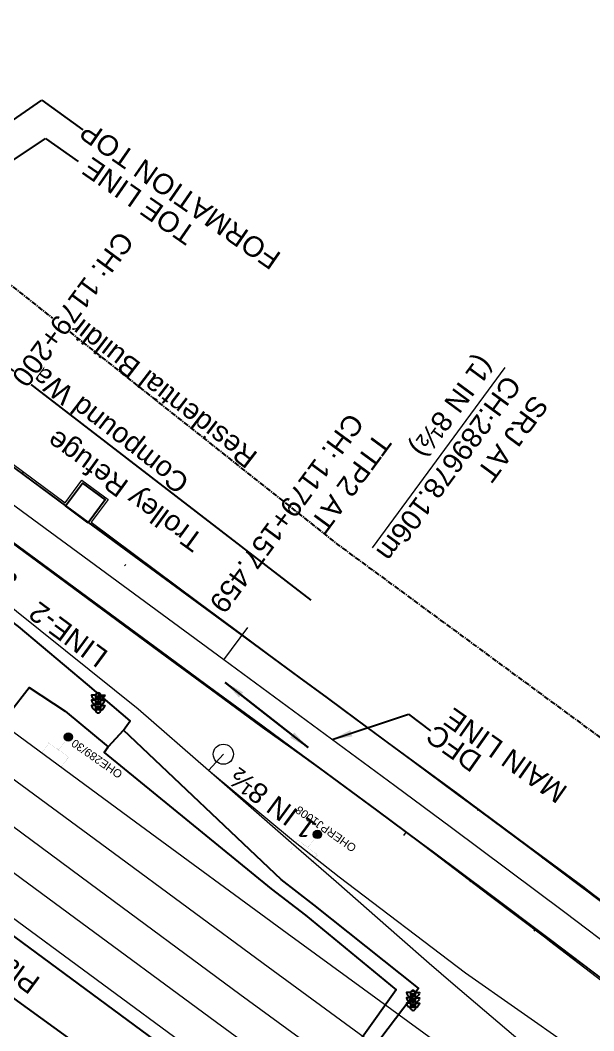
# Model space of a CAD drawing. Header units: metres. Extents: x 644418 to 1306172, y 3366650 to 6747308.
# Drawn here: x 653102.9 to 653173.9, y 3373640.7 to 3373765.7 of the extents above; entities that cross this region are included whole.
import ezdxf
from ezdxf.enums import TextEntityAlignment as Align

# ---------------------------------------------------------------- set-up
doc = ezdxf.new("R2010")
doc.units = ezdxf.units.M
doc.header["$MEASUREMENT"] = 0
doc.linetypes.add('CENTER', pattern=[2, 1.25, -0.25, 0.25, -0.25])
doc.layers.get('Defpoints').update_dxf_attribs({"lineweight": 0})
for name, color, linetype, lineweight in [('C-ALIG-LABL-DG', 1, 'Continuous', 25), ('Cardinal_Leader', 10, 'Continuous', 0), ('Existing IR Track', 143, 'Continuous', 0), ('OHE MAST', 8, 'Continuous', 0), ('OHE MAST TEXT', 8, 'Continuous', 0), ('PROPOSED DFC TRACK', 1, 'Continuous', 0), ('PROPOSED DFCC TOE LINE', 239, 'Continuous', 0), ('PROPOSED DFCC TOE SLOPES', 239, 'Continuous', 0), ('PROPOSED DFCC TRACK', 1, 'Continuous', 0), ("RAJPURA STN. SRJ's", 251, 'Continuous', 0)]:
    doc.layers.add(name, color=color, linetype=linetype, lineweight=lineweight)
for name, color, linetype in [('COMPOUND_WALL', 251, 'Continuous'), ('DFCC Boundary', 6, 'CENTER'), ('Dimension', 10, 'Continuous'), ('FOOTPATH', 251, 'Continuous'), ('PLATFORM', 7, 'Continuous'), ('PROPOSED DFCC FORMATION LINE', 187, 'Continuous'), ('PROPOSED FORMATION LINE - PLAN', 187, 'Continuous'), ('SIGNAL_POST', 8, 'Continuous'), ('TOPO_TEXT', 251, 'Continuous'), ('Trolley Refuse', 10, 'Continuous')]:
    doc.layers.add(name, color=color, linetype=linetype)
doc.styles.add('Arial', font='arial.ttf')
doc.styles.get("Standard").update_dxf_attribs({"font": 'arial.ttf'})
doc.styles.add('Style-Arial', font='arial.ttf')
doc.dimstyles.new('DIM', dxfattribs={"dimtxt": 2.5, "dimasz": 2.5, "dimexe": 0.18, "dimexo": 0.0625, "dimgap": 0.09, "dimtad": 0, "dimtih": 1, "dimtoh": 1, "dimdec": 3, "dimzin": 0, "dimdsep": 46, "dimtxsty": 'Standard', "dimcen": 0.09, "dimadec": 0, "dimazin": 0, "dimtfac": 1, "dimtdec": 3, "dimtofl": 0, "dimtmove": 0, "dimatfit": 3, "dimfxl": 1, "dimtolj": 1, "dimtzin": 0, "dimarcsym": 0})
doc.dimstyles.new('ISO-25', dxfattribs={"dimtxt": 2.5, "dimasz": 2.5, "dimexe": 1.25, "dimexo": 0.625, "dimtad": 1, "dimtxsty": 'Standard', "dimcen": 2.5, "dimadec": 0, "dimazin": 0, "dimtfac": 1, "dimtmove": 0, "dimatfit": 3, "dimfxl": 1, "dimarcsym": 0})

# ---------------------------------------------------------------- blocks, each defined once
blk = doc.blocks.new('SIG')
for color, points in [(1, [(-0.22, 0.42, 0.180295), (-0.01, 0.33, -0.00255), (0.01, 0.33, -0.00255), (0.02, 0.33, 0.180295), (0.23, 0.42, -0.002654), (0.25, 0.44, 0.184495), (0.33, 0.65, 1.000001), (-0.32, 0.65, 0.184495), (-0.24, 0.44, -0.002654)]), (2, [(0.23, -0.23, -0.002654), (0.25, -0.21, 0.184495), (0.33, 0.01, 1.000001), (-0.32, 0.01, 0.184495), (-0.24, -0.21, -0.002654), (-0.22, -0.23, 0.180295), (-0.01, -0.32, -0.00255), (0.01, -0.32, -0.00255), (0.02, -0.32, 0.180295)]), (3, [(0.23, -0.88, -0.002654), (0.25, -0.86, 0.184495), (0.33, -0.64, 1.000001), (-0.32, -0.64, 0.184495), (-0.24, -0.86, -0.002654), (-0.22, -0.88, 0.395599)])]:
    blk.add_hatch(color=color).paths.add_polyline_path(points)
for p, q in [((-0.31, 0.98), (-0.32, -0.9)), ((0.33, -0.9), (0.32, 0.98))]:
    blk.add_line(p, q)
for points in [[(-0.31, 0.98), (-0.81, 0.98, 0.198758), (-0.42, 0.41, 0.003814), (-0.31, 0.39, 0.003814)], [(-0.31, 0.33), (-0.81, 0.33, 0.198758), (-0.42, -0.23, 0.003727), (-0.32, -0.26, 0.003727)], [(0.32, 0.98), (0.82, 0.98, -0.198758), (0.44, 0.41, -0.003814), (0.32, 0.39, -0.003814)], [(0.32, 0.33), (0.82, 0.33, -0.198758), (0.44, -0.23, -0.003727), (0.33, -0.26, -0.003727)], [(-0.32, -0.32), (-0.81, -0.32, 0.198758), (-0.42, -0.88, 0.003639), (-0.32, -0.9)], [(0.33, -0.32), (0.82, -0.32, -0.198758), (0.44, -0.88, -0.003639), (0.33, -0.9)]]:
    blk.add_lwpolyline(points, format="xyb")
for centre, radius, start, end in [((0.01, 0.91), 0.324, 12.4049, 167.5951), ((0.01, 0.81), 0.357, 27.7578, 152.2422), ((0.01, -0.9), 0.324, 181.4572, 358.5428)]:
    blk.add_arc(centre, radius, start, end)
blk = doc.blocks.new('OHE MAST')
h = blk.add_hatch(color=256)
edge = h.paths.add_edge_path()
edge.add_arc((0, 0), 0.514, 0, 360)
at = {"const_width": 0.01, "flags": 128}
for points in [[(1.5, 3.5), (1.5, 2), (-1.5, 2), (-1.5, 3.5)], [(0, 2), (0, 0)]]:
    blk.add_lwpolyline(points, dxfattribs=at)
blk.add_circle((0, 0), 0.514)
blk = doc.blocks.new('*D1964')
at = {"layer": 'Defpoints', "color": 0, "transparency": 16777216}
for p in [(653096.69, 3373669.94), (653096.69, 3373669.94), (653078.82, 3373645.74)]:
    blk.add_point(p, dxfattribs=at)
at = {"layer": 'Dimension', "color": 0, "lineweight": -2, "transparency": 16777216}
for p, q in [((653096.74, 3373669.91), (653096.83, 3373669.84)), ((653080.3, 3373647.76), (653095.2, 3373667.93)), ((653078.87, 3373645.71), (653078.96, 3373645.64))]:
    blk.add_line(p, q, dxfattribs=at)
at = {"layer": 'Dimension', "color": 0, "transparency": 16777216}
for points in [[(653094.87, 3373668.18), (653095.54, 3373667.68), (653096.69, 3373669.94)], [(653079.97, 3373648), (653080.64, 3373647.51), (653078.82, 3373645.74)]]:
    blk.add_solid(points, dxfattribs=at)
at = {"layer": 'Dimension', "color": 0, "lineweight": 0, "transparency": 16777216, "insert": (1306165.16, 6747301.7), "char_height": 2.5, "attachment_point": 5, "rotation": 144}
blk.add_mtext('\\A1;30.079 m', dxfattribs=at)

msp = doc.modelspace()

# ---------------------------------------------------------------- linework, layer by layer
at = {"layer": 'Cardinal_Leader', "linetype": 'Continuous', "lineweight": 0, "flags": 128}
msp.add_lwpolyline([(653128.1044, 3373686.5944), (653131.0656, 3373690.6232)], dxfattribs=at)
at = {"layer": 'COMPOUND_WALL', "ltscale": 5}
msp.add_lwpolyline([(653138.897, 3373693.985), (653099.371, 3373724.404), (653076.682, 3373738.857)], dxfattribs=at)
at = {"layer": 'DFCC Boundary', "ltscale": 0.5, "flags": 128}
msp.add_lwpolyline([(655695.597, 3371812.1897), (655640.8822, 3371912.823), (655580.0449, 3371996.7158), (655509.7792, 3372062.0857), (655426.9534, 3372113.9756), (655342.6069, 3372167.9462), (655257.8854, 3372221.2222), (655173.2688, 3372275.363), (655087.3459, 3372327.2788), (655002.8598, 3372380.6107), (654914.5097, 3372429.9473), (654741.1355, 3372529.4419), (654650.033, 3372576.4159), (654568.6995, 3372626.155), (654571.9877, 3372630.6369), (654391.4686, 3372756.327), (654377.1337, 3372736.8494), (654004.4289, 3373016.6995), (654007.7887, 3373020.6424), (653690.5739, 3373253.6486), (653690.5425, 3373253.6059), (653433.8132, 3373453.1485), (653440.7668, 3373462.5592), (653208.8394, 3373636.5534), (653216.1698, 3373646.5105), (653142.1983, 3373700.8896), (653053.6963, 3373771.1122), (652994.4341, 3373810.5255), (652929.3691, 3373859.5713), (652860.9168, 3373902.1103), (652749.6028, 3373984.4705), (652631.2396, 3374070.7175), (652636.2281, 3374078.1704), (652537.912, 3374145.7283), (652392.904, 3374241.2711), (652388.7719, 3374235.6812), (652308.569, 3374304.8076), (652315.9256, 3374314.7669), (652103.9815, 3374448.7876), (652083.1937, 3374464.1943), (652072.7494, 3374471.9329), (652052.3219, 3374487.0684), (652038.1897, 3374497.5387), (652024.0173, 3374508.0388), (652009.8347, 3374518.5254), (651995.6683, 3374529), (651981.7515, 3374539.2836), (651967.8828, 3374549.5317), (651954.6903, 3374559.2866), (651941.4997, 3374569.04), (651923.9377, 3374582.0168), (651906.3215, 3374595.0337), (651892.0868, 3374605.5547), (651877.7985, 3374616.1153), (651861.6288, 3374628.0564), (651845.5071, 3374639.9619), (651829.5757, 3374651.7544), (651824.7911, 3374655.296), (651813.6747, 3374663.5244), (651797.4592, 3374675.4968), (651792.6217, 3374679.0685), (651809.3453, 3374701.6999), (651798.0335, 3374710.0518), (651782.3495, 3374721.6444), (651766.6655, 3374733.2369), (651750.5163, 3374745.1875), (651734.3118, 3374757.179), (651717.3274, 3374769.6994), (651700.4625, 3374782.1317), (651684.6001, 3374793.8578), (651668.5938, 3374805.6902), (651652.6806, 3374817.4203), (651636.8173, 3374829.1137), (651620.9269, 3374840.8662), (651604.9647, 3374852.6718), (651588.7459, 3374864.6312), (651572.5882, 3374876.5455), (651556.6943, 3374888.2868), (651540.8409, 3374899.9983), (651524.5553, 3374912.0488), (651508.2568, 3374924.109), (651492.7938, 3374935.5157), (651477.3997, 3374946.8715), (651461.3291, 3374958.7436), (651445.2311, 3374970.6359), (651429.3555, 3374982.3615), (651413.4375, 3374994.1184), (651396.6322, 3375006.522), (651379.7761, 3375018.963), (651363.6644, 3375030.8565), (651352.7728, 3375038.8965), (651331.6522, 3375054.4784), (651315.7738, 3375066.1947), (651299.7306, 3375078.0412), (651283.6239, 3375089.9346), (651273.9044, 3375097.1057), (651264.2377, 3375104.2378), (651243.4187, 3375119.6324), (651222.5077, 3375135.095), (651201.5462, 3375150.5784), (651180.4926, 3375166.1298), (651161.7365, 3375179.9701), (651143.0969, 3375193.7244), (651126.6442, 3375205.9373), (651110.0563, 3375218.2505), (651088.7204, 3375233.9244), (651067.5473, 3375249.4788), (651049.4448, 3375262.8672), (651031.0656, 3375276.4601), (651013.3004, 3375289.5618), (650995.6557, 3375302.5748), (650975.556, 3375317.4171), (650955.4878, 3375332.2363), (650948.8014, 3375337.1771), (650951.4372, 3375340.7501), (650937.0874, 3375351.3535), (650916.0918, 3375366.8677), (650897.9224, 3375380.2929), (650879.805, 3375393.6796), (650866.8386, 3375403.2309), (650853.9116, 3375412.7532), (650835.5886, 3375426.289), (650817.2946, 3375439.8035), (650797.968, 3375454.1206), (650778.7222, 3375468.3781), (650760.7655, 3375481.6337), (650742.8011, 3375494.8949), (650723.0807, 3375509.4255), (650703.3693, 3375523.9495), (650688.6613, 3375534.8372), (650673.8463, 3375545.804), (650653.7938, 3375560.6295), (650633.6894, 3375575.4932), (650612.6421, 3375591.0542), (650592.0153, 3375606.3042), (650570.0328, 3375622.5591), (650548.5001, 3375638.4814), (650530.5234, 3375651.793), (650512.3606, 3375665.2423), (650494.7465, 3375678.2665), (650476.9008, 3375691.462), (650459.2976, 3375704.4721), (650441.3132, 3375717.7633), (650427.1261, 3375728.1319), (650413.8099, 3375737.864), (650402.677, 3375746.2697), (650389.8486, 3375755.6668), (650377.7322, 3375764.5425), (650360.7275, 3375777.1141), (650343.7744, 3375789.6482), (650325.0342, 3375803.5254), (650306.3109, 3375817.39), (650287.6225, 3375831.2124), (650268.717, 3375845.1957), (650250.337, 3375858.8009), (650231.8256, 3375872.5033), (650215.4559, 3375884.6355), (650199.261, 3375896.6381), (650189.9351, 3375903.5429), (650184.6476, 3375907.4517), (650170.3331, 3375918.0338), (650153.2211, 3375930.7288), (650135.9365, 3375943.5518), (650119.2313, 3375955.9159), (650102.3769, 3375968.3905), (650085.2738, 3375981.0461), (650068.2078, 3375993.6742), (650052.7787, 3376005.1011), (650037.4384, 3376016.4621), (650022.1728, 3376027.766), (650006.9632, 3376039.0283), (649974.7512, 3376062.8762), (649961.4537, 3376072.7117), (649948.2091, 3376082.508), (649944.476, 3376085.2722), (649918.728, 3376050.5341), (649909.4316, 3376057.4177), (649896.4092, 3376067.0604), (649893.7832, 3376069.0128), (649891.1645, 3376070.9437), (649888.4639, 3376072.9569), (649875.744, 3376082.3694), (649867.5551, 3376088.4016), (649853.4118, 3376098.8745), (649839.2513, 3376109.3603), (649829.0749, 3376116.9005), (649827.2194, 3376118.2675), (649818.0867, 3376125.0366), (649808.8566, 3376131.8779), (649793.2502, 3376143.4201), (649777.6288, 3376154.9733), (649763.6321, 3376165.3144), (649749.5741, 3376175.7007), (649733.9228, 3376187.2754), (649718.3343, 3376198.8036), (649705.3241, 3376208.4391), (649692.3703, 3376218.0327), (649678.0208, 3376228.6769), (649663.5747, 3376239.3366), (649646.4625, 3376252.0623), (649634.6272, 3376260.744), (649624.9192, 3376267.9946), (649615.0208, 3376275.3876), (649599.9831, 3376286.4834), (649588.9857, 3376294.598), (649590.032, 3376296.0132), (649586.1685, 3376298.8639), (649569.3593, 3376311.3207), (649552.641, 3376323.7102), (649537.2353, 3376335.0739), (649521.9792, 3376346.327), (649506.2408, 3376358.0035), (649490.3575, 3376369.7875), (649475.7578, 3376380.5673), (649461.1933, 3376391.3211), (649445.4753, 3376402.9572), (649429.8494, 3376414.5253), (649414.4906, 3376425.9209), (649378.3483, 3376452.6365), (649368.4603, 3376459.9984), (649352.6509, 3376471.6682), (649336.6992, 3376483.4434), (649322.3941, 3376494.1037), (649307.6557, 3376505.0862), (649290.8736, 3376517.4208), (649273.972, 3376529.8435), (649258.1992, 3376541.4854), (649242.2966, 3376553.2232), (649226.5432, 3376564.8634), (649210.8826, 3376576.435), (649195.2207, 3376588.0769), (649179.5326, 3376599.7383), (649164.9134, 3376610.5118), (649150.5177, 3376621.1205), (649135.415, 3376632.3287), (649120.2337, 3376643.5954), (649107.8929, 3376652.6743), (649095.5927, 3376661.7234), (649079.5687, 3376673.5769), (649063.4846, 3376685.4748), (649046.5651, 3376697.9756), (649029.6506, 3376710.4727), (649013.3465, 3376722.5351), (648996.9805, 3376734.6431), (648980.3936, 3376746.8979), (648963.6626, 3376759.259), (648946.7453, 3376771.7643), (648929.6945, 3376784.3682), (648913.5118, 3376796.3614), (648897.2206, 3376808.435), (648876.2496, 3376823.9678), (648855.1325, 3376839.6089), (648839.3985, 3376851.2044), (648823.6596, 3376862.8037), (648806.187, 3376875.7235), (648788.7814, 3376888.5937), (648772.4766, 3376900.6763), (648756.1277, 3376912.7915), (648748.6058, 3376918.3049), (648733.321, 3376929.6306), (648718.1841, 3376940.8501), (648694.1574, 3376958.9078), (648686.9154, 3376964.1595), (648685.9321, 3376964.8321), (648667.95, 3376978.2197), (648649.3198, 3376992.1471), (648633.5557, 3377003.8368), (648617.684, 3377015.6038), (648613.3865, 3377018.7718), (648613.1308, 3377018.4261), (648605.39, 3377024.1325), (648593.439, 3377032.9404), (648576.5994, 3377045.3816), (648559.8787, 3377057.7351), (648542.9247, 3377070.3132), (648525.9483, 3377082.908), (648511.3109, 3377093.7409), (648496.5572, 3377104.6599), (648477.562, 3377118.7172), (648458.5464, 3377132.7896), (648451.3349, 3377138.2101), (648435.5918, 3377149.862), (648422.1096, 3377159.9046), (648408.3664, 3377170.0637), (648394.6863, 3377180.1761), (648381.6588, 3377189.818), (648368.6059, 3377199.4787), (648354.1188, 3377210.196), (648339.6473, 3377220.9017), (648325.8166, 3377231.1386), (648311.9735, 3377241.3853), (648297.2469, 3377252.2824), (648283.6168, 3377262.3688), (648282.6002, 3377260.9951), (648281.5015, 3377261.8082), (648268.446, 3377271.4578), (648255.3849, 3377281.1115), (648243.3023, 3377290.0413), (648231.5826, 3377298.7116), (648230.1246, 3377299.843), (648216.137, 3377310.1827), (648202.3989, 3377320.3379), (648187.9045, 3377331.0225), (648173.4524, 3377341.7035), (648159.964, 3377351.7009), (648146.3755, 3377361.7726), (648132.3698, 3377372.1252), (648118.3132, 3377382.5155), (648104.5683, 3377392.6752), (648090.8453, 3377402.8186), (648079.0331, 3377411.5788), (648067.1746, 3377420.3734), (648052.1864, 3377431.461), (648037.1291, 3377442.5999), (648023.4384, 3377452.7367), (648009.6421, 3377462.9518), (647998.5681, 3377471.1475), (647977.6651, 3377486.6371), (647970.8013, 3377491.7424), (647954.3046, 3377504.0127), (647940.5645, 3377514.1537), (647927.1436, 3377524.0583), (647912.5029, 3377534.9198), (647897.7662, 3377545.8524), (647883.3488, 3377556.5286), (647868.9785, 3377567.1699), (647855.3948, 3377577.2425), (647841.7032, 3377587.3948), (647828.8284, 3377596.8277), (647815.9828, 3377606.2395), (647798.869, 3377618.9232), (647787.996, 3377626.9816), (647769.1212, 3377640.9619), (647756.6675, 3377650.183), (647742.624, 3377660.5991), (647728.5049, 3377671.0713), (647713.635, 3377682.0926), (647698.699, 3377693.1628), (647681.9918, 3377705.517), (647665.4025, 3377717.7839), (647652.0515, 3377727.6811), (647638.8028, 3377737.5025), (647625.2604, 3377747.546), (647611.724, 3377757.585), (647601.846, 3377764.9047), (647586.5632, 3377776.2354), (647574.9107, 3377784.8659), (647552.1318, 3377801.7377), (647544.5766, 3377807.3492), (647531.2096, 3377817.2774), (647518.7824, 3377826.4783), (647506.3678, 3377835.6698), (647493.0662, 3377845.5438), (647479.7149, 3377855.4547), (647466.3541, 3377865.3556), (647452.9886, 3377875.26), (647440.1702, 3377884.755), (647427.3392, 3377894.2595), (647421.9004, 3377898.2902), (647422.4016, 3377898.9655), (647413.1507, 3377905.8213), (647398.5546, 3377916.6386), (647385.2867, 3377926.4568), (647372.1159, 3377936.2032), (647357.4127, 3377947.1112), (647351.2811, 3377951.6601), (647330.0092, 3377967.4105), (647317.4471, 3377976.6964), (647304.414, 3377986.3606), (647291.335, 3377996.0589), (647278.7541, 3378005.3917), (647266.0777, 3378014.7954), (647252.9457, 3378024.4462), (647239.9839, 3378033.9719), (647225.7512, 3378044.5255), (647211.5179, 3378055.0796), (647196.511, 3378066.208), (647181.4966, 3378077.3419), (647167.7872, 3378087.5064), (647154.0498, 3378097.6917), (647140.7668, 3378107.5414), (647127.4862, 3378117.3893), (647113.2521, 3378127.9375), (647099.0375, 3378138.4713), (647085.0268, 3378148.8592), (647070.9977, 3378159.2608), (647056.5444, 3378169.9697), (647042.0873, 3378180.6814), (647027.5624, 3378191.4464), (647013.0728, 3378202.1851), (646999.864, 3378211.9684), (646986.6741, 3378221.7376), (646973.6148, 3378231.4185), (646960.4875, 3378241.1499), (646945.7953, 3378252.0414), (646931.0256, 3378262.9902), (646930.6274, 3378263.2852), (646951.9475, 3378292.0562)], dxfattribs=at)
at = {"layer": 'Existing IR Track', "flags": 128}
for points in [[(653234.492, 3373580.3378), (653214.9833, 3373595.7835), (653200.9834, 3373607.9227), (653187.3821, 3373619.8394), (653168.6291, 3373636.1263), (653156.4805, 3373646.489), (653153.5116, 3373649.0447), (653149.8458, 3373652.2738), (653141.9771, 3373659.1641), (653136.4367, 3373663.9879), (653126.201, 3373672.9183), (653117.4788, 3373680.4895), (653087.364, 3373704.6777), (653056.855, 3373727.188), (653018.3304, 3373755.5417), (652949.7314, 3373806.0918)], [(653234.492, 3373580.3378), (653224.6418, 3373587.5982), (653214.4132, 3373595.1387), (653210.9529, 3373597.7348), (653205.1557, 3373602.0288), (653199.5081, 3373606.172), (653198.8602, 3373606.6507), (653185.2288, 3373616.7202), (653173.8471, 3373625.0578), (653162.7214, 3373633.2078), (653148.8836, 3373643.3005), (653135.9219, 3373652.7543), (653117.1724, 3373666.5456), (653081.2038, 3373693.0024), (653047.7357, 3373717.6201), (653030.0984, 3373730.5933), (653015.4925, 3373741.3414), (652997.404, 3373754.6522), (652981.2511, 3373766.5497)], [(653174.1568, 3373601.5586), (653150.8967, 3373618.7451), (653124.3648, 3373638.158), (653088.091, 3373664.889), (653052.5048, 3373691.1437), (653021.0346, 3373714.3765), (652988.1136, 3373738.659), (652952.7205, 3373764.7408)], [(652978.5385, 3373762.8814), (652994.7899, 3373750.8853), (653012.7619, 3373737.6453), (653027.2504, 3373726.9717), (653044.9872, 3373713.8992), (653078.4328, 3373689.2511), (653095.5978, 3373676.6021), (653114.3889, 3373662.778), (653132.956, 3373649.093), (653146.0846, 3373639.5004), (653160.0914, 3373629.238), (653171.0029, 3373621.2047), (653182.4587, 3373612.7706)], [(652975.7786, 3373759.1557), (652993.9181, 3373745.7628), (653010.0019, 3373733.9256), (653026.3209, 3373721.9154), (653042.2237, 3373710.1702), (653058.3068, 3373698.2919), (653075.6422, 3373685.4862), (653093.3343, 3373672.417), (653111.5589, 3373658.9601), (653130.0925, 3373645.275), (653143.2285, 3373635.6585), (653156.6954, 3373625.7997), (653168.1467, 3373617.3529), (653179.7269, 3373608.8101)], [(652973.0824, 3373755.511), (652990.9668, 3373742.2987), (653007.2986, 3373730.2648), (653023.685, 3373718.1906), (653039.5114, 3373706.5041), (653055.4056, 3373694.7677), (653072.9272, 3373681.8171), (653090.5717, 3373668.7758), (653108.856, 3373655.3032), (653127.204, 3373641.7838), (653140.5421, 3373632.0156), (653153.8129, 3373622.2966), (653165.4395, 3373613.6909), (653176.9941, 3373605.1382)], [(653244.9593, 3373584.1682), (653222.9098, 3373600.5697), (653190.5405, 3373624.3504), (653170.9388, 3373638.7748), (653157.9983, 3373647.8682), (653142.3481, 3373659.7071), (653136.7159, 3373664.1621), (653126.201, 3373672.9183)]]:
    msp.add_lwpolyline(points, dxfattribs=at)
at = {"layer": 'FOOTPATH', "linetype": 'Continuous'}
msp.add_polyline3d([(653115.666, 3373677.901, 268.873), (653113.801, 3373675.867, 268.858), (653113.291, 3373675.14, 268.878), (653133.939, 3373658.292, 268.841), (653138.201, 3373655.025, 268.937), (653149.431, 3373645.792, 268.973), (653136.804, 3373628.104, 268.916), (653137.963, 3373627.244, 268.917), (653152.171, 3373646.012, 268.984), (653139.238, 3373656.316, 268.936), (653135.204, 3373659.425, 268.806)], close=True, dxfattribs=at)
at = {"layer": 'PLATFORM', "linetype": 'Continuous'}
for points in [[(653113.29, 3373675.142, 268.878), (653113.801, 3373675.867, 268.858), (653115.666, 3373677.901, 268.873), (653116.492, 3373679.074, 268.871), (653111.237, 3373683.575, 269.527), (653102.705, 3373690.716, 269.503), (653074.593, 3373712.055, 269.536), (653034.011, 3373741.861, 269.534), (652986.021, 3373777.355, 269.532)], [(652979.135, 3373770.293, 269.511), (653028.214, 3373734.174, 269.551), (653069.051, 3373703.964, 269.553), (653096.933, 3373683.524, 269.558), (653101.589, 3373680.073, 268.752), (653104.004, 3373683.171, 269.078), (653108.457, 3373680.268, 269.511), (653113.801, 3373675.867, 268.858)]]:
    msp.add_polyline3d(points, dxfattribs=at)
msp.add_polyline3d([(653133.564, 3373622.078, 268.998), (653137.196, 3373626.382, 268.851), (653132.641, 3373629.898, 269.688), (653011.325, 3373719.384, 269.843), (652994.236, 3373731.977, 269.692), (652991.521, 3373728.951, 269.642), (653008.106, 3373715.846, 269.909), (653088.505, 3373656.501, 269.827), (653087.668, 3373655.169, 269.785), (653129.261, 3373625.057, 269.744)], close=True, dxfattribs=at)
at = {"layer": 'PROPOSED DFCC FORMATION LINE', "lineweight": 0, "flags": 128}
for points in [[(653179.5381, 3373653.0562), (653173.025, 3373657.9788), (653172.5447, 3373658.3403), (653165.5334, 3373663.5967), (653158.5076, 3373668.8298), (653156.9805, 3373669.9633), (653151.4705, 3373674.0438), (653144.4256, 3373679.2433), (653140.8813, 3373681.8536), (653137.3761, 3373684.4326), (653130.3253, 3373689.616), (653124.7656, 3373693.7023), (653108.6503, 3373705.547), (653092.535, 3373717.3916), (653076.4196, 3373729.2363), (653060.3043, 3373741.0809), (653044.1889, 3373752.9256), (653028.0736, 3373764.7702), (653011.9583, 3373776.6149), (652995.8429, 3373788.4595), (652979.7276, 3373800.3042)], [(653179.5683, 3373653.096), (653173.0551, 3373658.0187), (653172.5748, 3373658.3802), (653165.5633, 3373663.6367), (653158.5374, 3373668.8699), (653157.0103, 3373670.0034), (653151.5003, 3373674.084), (653144.4553, 3373679.2835), (653140.9109, 3373681.8939), (653137.4058, 3373684.4728), (653130.3549, 3373689.6563), (653124.7953, 3373693.7426), (653108.6799, 3373705.5872), (653092.5646, 3373717.4319), (653076.4492, 3373729.2765), (653060.3339, 3373741.1212), (653044.2185, 3373752.9658), (653028.1032, 3373764.8105), (653011.9879, 3373776.6551), (652995.8725, 3373788.4998), (652979.7572, 3373800.3444)], [(653174.9741, 3373647.0419), (653168.4839, 3373651.9471), (653168.0052, 3373652.3075), (653161.0146, 3373657.5483), (653154.0058, 3373662.7687), (653152.482, 3373663.8998), (653146.9821, 3373667.9729), (653139.9467, 3373673.1654), (653136.4057, 3373675.7732), (653132.9029, 3373678.3504), (653125.8539, 3373683.5325), (653120.2943, 3373687.6188), (653104.1789, 3373699.4634), (653088.0636, 3373711.3081), (653071.9483, 3373723.1527), (653055.8329, 3373734.9974), (653039.7176, 3373746.842), (653023.6022, 3373758.6867), (653007.4869, 3373770.5313), (652991.3716, 3373782.376), (652975.2562, 3373794.2206)], [(653175.0043, 3373647.0817), (653168.514, 3373651.987), (653168.0352, 3373652.3474), (653161.0445, 3373657.5883), (653154.0356, 3373662.8088), (653152.5118, 3373663.94), (653147.0118, 3373668.0131), (653139.9763, 3373673.2056), (653136.4353, 3373675.8135), (653132.9325, 3373678.3907), (653125.8835, 3373683.5728), (653120.3239, 3373687.659), (653104.2086, 3373699.5037), (653088.0932, 3373711.3483), (653071.9779, 3373723.193), (653055.8625, 3373735.0377), (653039.7472, 3373746.8823), (653023.6318, 3373758.727), (653007.5165, 3373770.5716), (652991.4012, 3373782.4163), (652975.2858, 3373794.2609)]]:
    msp.add_lwpolyline(points, dxfattribs=at)
at = {"layer": 'PROPOSED DFCC TOE LINE', "lineweight": 0, "flags": 128}
msp.add_lwpolyline([(652980.0367, 3373800.7248), (652996.425, 3373789.2514), (653012.8581, 3373777.8391), (653028.3541, 3373765.1518), (653044.6608, 3373753.5676), (653060.688, 3373741.603), (653076.7603, 3373729.6998), (653092.7341, 3373717.6626), (653108.4629, 3373706.0285), (653110.5403, 3373708.8388), (653113.7831, 3373706.4417), (653111.6986, 3373703.6219), (653124.8578, 3373693.8277), (653130.3864, 3373689.6993), (653137.4058, 3373684.4728), (653140.9109, 3373681.8939), (653144.4553, 3373679.2835), (653151.5377, 3373674.1347), (653157.0643, 3373670.0762), (653158.5906, 3373668.9416), (653165.6133, 3373663.7037), (653172.6616, 3373658.4956), (653173.1448, 3373658.1378), (653179.6387, 3373653.1887)], dxfattribs=at)
at = {"layer": 'PROPOSED DFCC TOE LINE', "lineweight": 0}
msp.add_lwpolyline([(653174.8477, 3373646.8753), (653168.395, 3373651.829), (653167.9189, 3373652.1929), (653160.9425, 3373657.4517), (653153.9864, 3373662.7426), (653152.4712, 3373663.8852), (653146.9821, 3373667.9729), (653139.934, 3373673.1481), (653136.3744, 3373675.7307), (653132.8294, 3373678.2505), (653125.7722, 3373683.4213), (653120.2124, 3373687.5074), (653104.1213, 3373699.385), (653087.996, 3373711.2161), (653071.7052, 3373722.822), (653055.5772, 3373734.6494), (653039.3374, 3373746.3247), (653023.3677, 3373758.3676), (653006.9778, 3373769.8386), (652990.7077, 3373781.4728), (652974.8245, 3373793.6333)], dxfattribs=at)
at = {"layer": 'PROPOSED DFCC TOE SLOPES', "linetype": 'Continuous', "lineweight": 0, "flags": 128}
for points in [[(653103.1358, 3373709.6001), (653103.3114, 3373709.8389)], [(653115.8222, 3373698.233), (653115.9587, 3373698.4176)], [(653119.2512, 3373697.7554), (653119.3677, 3373697.9139)], [(653127.3478, 3373691.8861), (653127.3868, 3373691.9392)], [(653127.3482, 3373691.8858), (653127.3872, 3373691.9389)], [(653135.3665, 3373685.9099), (653135.4032, 3373685.9599)], [(653135.3694, 3373685.9078), (653135.4061, 3373685.9577)], [(653143.427, 3373679.9853), (653143.4301, 3373679.9896)], [(653143.4349, 3373679.9795), (653143.438, 3373679.9837)], [(653151.4784, 3373674.038), (653151.4513, 3373674.0013)], [(653151.4924, 3373674.0276), (653151.4652, 3373673.9909)], [(653159.5011, 3373668.0391), (653159.4769, 3373668.0065)], [(653159.5189, 3373668.0258), (653159.4946, 3373667.9932)], [(653167.5583, 3373662.0786), (653167.5062, 3373662.0088)], [(653167.5805, 3373662.062), (653167.5282, 3373661.9925)]]:
    msp.add_lwpolyline(points, dxfattribs=at)
at = {"layer": 'PROPOSED DFCC TOE SLOPES', "flags": 128}
for points in [[(653150.6551, 3373665.315), (653150.3448, 3373664.8964)], [(653158.6718, 3373659.3557), (653158.5301, 3373659.1658)], [(653166.6677, 3373653.3727), (653166.4303, 3373653.0568)]]:
    msp.add_lwpolyline(points, dxfattribs=at)
at = {"layer": 'PROPOSED DFCC TRACK', "color": 12, "flags": 128}
msp.add_lwpolyline([(653177.2712, 3373650.069), (653170.2899, 3373655.3439), (653163.289, 3373660.5925), (653156.2716, 3373665.8193), (653149.2412, 3373671.0285), (653142.201, 3373676.2244), (653135.1543, 3373681.4116), (653128.1044, 3373686.5944), (652695.7896, 3374004.3424)], dxfattribs=at)
at = {"layer": "RAJPURA STN. SRJ's", "color": 7}
msp.add_line((653126.201, 3373672.9183), (653128.0381, 3373674.9333), dxfattribs=at)
at = {"layer": "RAJPURA STN. SRJ's", "lineweight": 13, "flags": 128}
msp.add_lwpolyline([(653146.4794, 3373700.4681), (653162.894, 3373722.7563)], dxfattribs=at)
at = {"layer": "RAJPURA STN. SRJ's", "color": 7}
msp.add_circle((653128.0381, 3373674.9333), 1.2487, dxfattribs=at)
at = {"layer": 'Trolley Refuse'}
msp.add_lwpolyline([(653111.3301, 3373703.5714), (653108.5156, 3373705.6519), (653110.5961, 3373708.4664), (653113.4107, 3373706.3859)], close=True, dxfattribs=at)

# ---------------------------------------------------------------- block references
at = {"layer": 'OHE MAST', "color": 2, "rotation": 143.3908318566117}
for p in [(653101.851, 3373696.839), (653108.854, 3373677.062), (653139.676, 3373665.014)]:
    msp.add_blockref('OHE MAST', p, dxfattribs=at)
at = {"layer": 'SIGNAL_POST', "linetype": 'Continuous'}
for p in [(653112.538, 3373681.273, 269.347), (653151.496, 3373644.476, 268.897)]:
    msp.add_blockref('SIG', p, dxfattribs=at)

# ---------------------------------------------------------------- texts
at = {"layer": 'C-ALIG-LABL-DG', "color": 1, "insert": (653148.9674, 3373713.3886), "char_height": 2.5, "width": 47.062043, "attachment_point": 1, "rotation": 233.683912, "style": 'Arial'}
msp.add_mtext('TTP2 AT\\PCH: 1179+157.459', dxfattribs=at)
at = {"layer": 'OHE MAST TEXT'}
for s, p in [('OHE289/30', (653112.3882, 3373674.3654)), ('OHERPJ1008', (653140.7153, 3373665.6819))]:
    msp.add_text(s, height=1, rotation=145, dxfattribs=at).set_placement(p, align=Align.MIDDLE_CENTER)
at = {"layer": 'PROPOSED DFC TRACK', "color": 10, "linetype": 'Continuous', "lineweight": -3, "ltscale": 5, "style": 'Style-Arial'}
for s, p in [('MAIN LINE', (653156.5123, 3373680.8156)), ('MAIN LINE', (653156.5123, 3373680.8156)), ('DFC', (653154.3348, 3373678.7483)), (' DFC', (653154.3348, 3373678.7483))]:
    msp.add_text(s, height=2.5, rotation=144.816257, dxfattribs=at).set_placement(p, align=Align.RIGHT)
at = {"layer": 'PROPOSED DFCC TOE LINE', "lineweight": 0}
msp.add_text('TOE LINE', height=2.5, rotation=145.2449, dxfattribs=at).set_placement((653111.7765, 3373748.9126), align=Align.RIGHT)
at = {"layer": 'PROPOSED FORMATION LINE - PLAN', "lineweight": 0}
msp.add_text('FORMATION TOP', height=2.5, rotation=145.2449, dxfattribs=at).set_placement((653111.4359, 3373753.3632), align=Align.RIGHT)
at = {"layer": "RAJPURA STN. SRJ's", "color": 7}
for s, rotation, p in [('LINE-2', 143.627903, (653113.9628, 3373687.5169)), ('1 IN 8½', 143.534925, (653139.7907, 3373666.1645))]:
    msp.add_text(s, height=2.5, rotation=rotation, dxfattribs=at).set_placement(p)
at = {"layer": "RAJPURA STN. SRJ's", "lineweight": 13, "insert": (653163.7491, 3373721.5001), "char_height": 2.5, "width": 27.175409, "attachment_point": 4, "rotation": 233.649422, "line_spacing_factor": 0.648, "style": 'Style-Arial'}
msp.add_mtext('\\A1;\\pxsm1;SRJ AT \\P{\\A0;CH:289678.106m \\P(1 IN 8½)}', dxfattribs=at)
at = {"layer": 'TOPO_TEXT'}
for s, rotation, p in [('Residential Building', 142.41831, (653132.4443, 3373712.0942)), ('Compound Wall', 142.41831, (653124.0155, 3373708.9445)), ('Platform-1', 143.567813, (653105.5549, 3373647.1146))]:
    msp.add_text(s, height=2.5, rotation=rotation, dxfattribs=at).set_placement(p)
at = {"layer": 'Trolley Refuse', "style": 'Style-Arial'}
msp.add_text('Trolley Refuge', height=2.5, rotation=144, dxfattribs=at).set_placement((653125.7548, 3373701.8379))

# ---------------------------------------------------------------- dimensions: what is measured, and where the dimension line sits
at = {"layer": 'Dimension', "color": 190, "lineweight": 0}
dim = msp.add_linear_dim(base=(653096.6859, 3373669.9422), p1=(653078.8187, 3373645.7448), p2=(653096.6859, 3373669.9422), angle=53.558097, dimstyle='DIM', override={"dimpost": ' m', "dimtmove": 2}, dxfattribs=at)
dim.commit()
dim.dimension.update_dxf_attribs({"geometry": '*D1964', "text_midpoint": (1306165.1567, 6747301.7006), "dimtype": 129, "text_rotation": 144})

# ---------------------------------------------------------------- leaders
at = {"layer": 'PROPOSED DFC TRACK', "linetype": 'Continuous', "lineweight": 0}
for points in [[(653128.2646, 3373683.8209), (653138.5272, 3373675.7562)], [(653138.5272, 3373675.7562), (653128.2646, 3373683.8209)], [(653128.2646, 3373683.8209), (653138.5272, 3373675.7562)], [(653138.5272, 3373675.7562), (653128.2646, 3373683.8209)]]:
    msp.add_leader(points, dimstyle='ISO-25', override={"dimtxt": 3, "dimasz": 2.5, "dimtad": 0, "dimdec": 3, "dimzin": 2, "dimtdec": 3}, dxfattribs=at)
at = {"layer": 'PROPOSED DFC TRACK', "color": 10, "linetype": 'Continuous', "lineweight": -3, "ltscale": 5}
msp.add_leader([(653141.5009, 3373676.7398), (653150.9367, 3373679.8887), (653153.6801, 3373677.8069)], dimstyle='ISO-25', override={"dimtxt": 3, "dimasz": 2.5, "dimgap": 0.625, "dimtad": 0, "dimdec": 3, "dimzin": 2, "dimtdec": 3}, dxfattribs=at)
msp.add_leader([(653141.5009, 3373676.7398), (653150.9367, 3373679.8887), (653153.6801, 3373677.8069)], dimstyle='ISO-25', override={"dimtxt": 3, "dimasz": 2.5, "dimgap": 0.625, "dimtad": 0, "dimdec": 3, "dimzin": 2, "dimtdec": 3}, dxfattribs=at)
at = {"layer": 'PROPOSED DFCC TOE LINE', "lineweight": 0}
msp.add_leader([(653075.3398, 3373730.7518), (653106.0359, 3373751.0896), (653110.0849, 3373748.2677)], dimstyle='ISO-25', override={"dimtxt": 3, "dimasz": 2.5, "dimgap": 0.625, "dimtad": 0, "dimdec": 3, "dimzin": 2, "dimtdec": 3}, dxfattribs=at)
at = {"layer": 'PROPOSED FORMATION LINE - PLAN', "lineweight": 0}
msp.add_leader([(653071.869, 3373732.643), (653105.5909, 3373755.8171), (653110.6676, 3373752.1822)], dimstyle='ISO-25', override={"dimtxt": 3, "dimasz": 2.5, "dimgap": 0.625, "dimtad": 0, "dimdec": 3, "dimzin": 2, "dimtdec": 3}, dxfattribs=at)

# ---------------------------------------------------------------- next in the draw order: texts
at = {"layer": 'C-ALIG-LABL-DG', "color": 1, "linetype": 'Continuous', "lineweight": 25, "insert": (653116.1072, 3373739.0951), "char_height": 2.5, "width": 22.502814, "attachment_point": 4, "rotation": 233.684433, "style": 'Arial', "bg_fill": 3, "box_fill_scale": 1.04, "bg_fill_color": 256, "bg_fill_true_color": 13158600, "bg_fill_transparency": 0}
msp.add_mtext('CH: 1179+200', dxfattribs=at)

doc.saveas('drawing.dxf')
